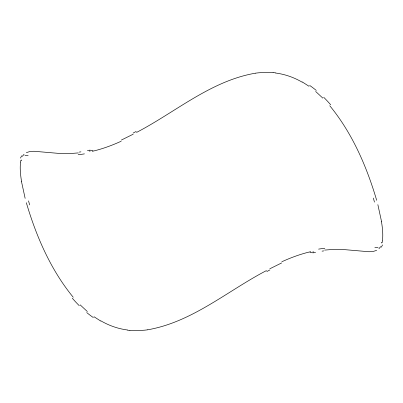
<?xml version="1.0" encoding="UTF-8"?>
<svg xmlns="http://www.w3.org/2000/svg" width="403" height="403" viewBox="0 0 403 403"><rect width="100%" height="100%" fill="white"/><g stroke="black" fill="none" stroke-linecap="round" stroke-linejoin="round"><path stroke-width="0.6" d="M20.523 162.152L20.896 160.273M382.477 240.848L382.104 242.727M22.377 156.419L24.109 154.198M380.623 246.581L378.891 248.802M136.501 132.446C175.612 112.099 210.714 80.943 255.28 73.21M266.499 270.554C227.383 290.946 192.286 322.032 147.72 329.79M133.191 134.209L121.288 140.093M269.809 268.791L281.712 262.907M26.321 152.636L29.777 151.563L33.943 151.256L60.556 153.548L69.951 153.563L78.399 152.913M376.679 250.364L373.223 251.437L369.057 251.744L342.444 249.452L333.049 249.437L324.601 250.087M92.997 150.264L89.229 151.12M310.003 252.736L313.771 251.88M273.088 72.636L265.391 72.384L258.671 72.797A107.651 96.967 73.9 0 0 255.28 73.2M129.912 330.364L137.609 330.616L144.329 330.203A107.651 96.967 73.9 0 0 147.72 329.8M302.26 81.94L309.051 86.307M100.74 321.06L93.949 316.693M315.625 91.426L322.848 98.151M87.375 311.574L80.152 304.849M329.74 105.702C352.287 133.176 366.685 166.459 376.679 200.326M73.26 297.298C50.713 269.824 36.315 236.541 26.321 202.674M377.848 204.608L381.601 221.852M25.152 198.392L21.399 181.149M378.1 247.533A137.181 35.001 55.5 0 1 374.825 247.271M382.563 244.853A100.261 24.941 64.1 0 1 381.011 247.326M381.787 242.173A97.058 23.832 65.1 0 1 381.581 243.08M381.485 221.685A80.892 18.76 67.5 0 1 382.407 240.712M373.314 198.049A118.966 37.368 63.5 0 1 374.493 202.145M323.664 97.239A137.317 129.892 -83 0 1 330.687 104.79M309.595 85.376A101.647 93.939 86.6 0 1 316.3 90.468M275.254 72.973A80.943 72.6 76.4 0 1 302.159 82.167M273.088 72.59A80.252 71.805 73.4 0 1 275.264 72.812M136.254 131.398A105.077 27.867 -29.5 0 1 133.066 133.101M121.167 141.241A80.927 31.016 -30.7 0 1 92.257 151.327M90.141 150.087A94.64 30.487 -27.7 0 1 87.391 150.667M84.459 153.87A100.599 35.036 -29.3 0 1 78.122 154.707M80.978 151.855A103.395 34.663 -28.4 0 1 79.225 152.092M24.9 155.467A137.181 35.001 55.5 0 1 28.175 155.729M20.437 158.147A100.261 24.941 64.1 0 1 21.989 155.674M21.213 160.827A97.058 23.832 65.1 0 1 21.419 159.92M21.515 181.315A80.892 18.76 67.5 0 1 20.593 162.288M29.686 204.951A118.966 37.368 63.5 0 1 28.507 200.855M79.336 305.761A137.317 129.892 -83 0 1 72.313 298.21M93.405 317.624A101.647 93.939 86.6 0 1 86.7 312.532M127.746 330.027A80.943 72.6 76.4 0 1 100.841 320.833M129.912 330.41A80.252 71.805 73.4 0 1 127.736 330.188M266.746 271.602A105.077 27.867 -29.5 0 1 269.934 269.899M281.833 261.759A80.927 31.016 -30.7 0 1 310.743 251.674M312.859 252.913A94.64 30.487 -27.7 0 1 315.609 252.333M318.541 249.13A100.599 35.036 -29.3 0 1 324.878 248.293M322.022 251.145A103.395 34.663 -28.4 0 1 323.775 250.908"/></g></svg>
